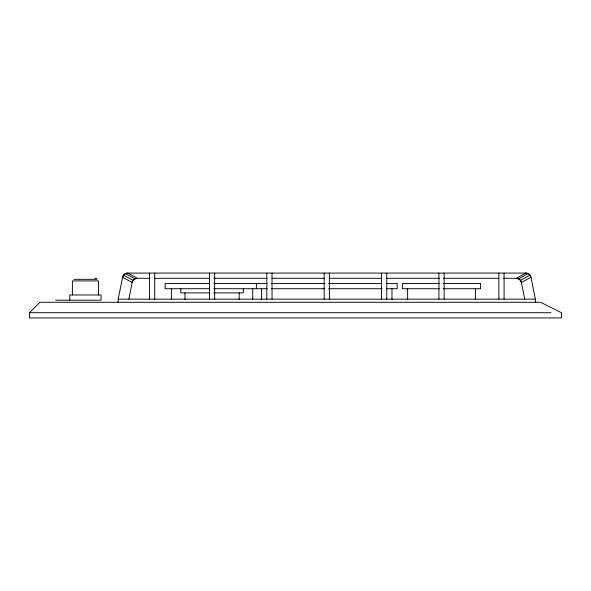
<?xml version="1.0" encoding="UTF-8"?>
<svg xmlns="http://www.w3.org/2000/svg" width="591" height="591" viewBox="0 0 591 591"><rect width="100%" height="100%" fill="white"/><g stroke="black" fill="none" stroke-linecap="round" stroke-linejoin="round"><path stroke-width="0.89" d="M118.2 302.629L118.2 299.149L122.573 277.268L123.556 275.111L125.388 273.611L127.693 273.079L525.887 273.079L528.191 273.611L530.024 275.111L530.999 277.268L535.38 299.149L535.38 302.629M128.838 299.149L132.17 282.483L133.145 280.326L134.977 278.826L137.282 278.295L150.195 278.295M29.55 312.705L39.981 302.282L540.588 302.282L561.45 312.705L561.45 317.921L29.55 317.921L29.55 312.705L551.019 312.705M503.384 278.295L516.29 278.295L518.595 278.826L528.191 273.611M518.595 278.826L520.427 280.326L530.024 275.111M94.819 278.295L96.902 278.295M154.805 278.295L209.214 278.295M213.824 278.295L267.272 278.295M271.882 278.295L324.481 278.295M329.091 278.295L381.69 278.295M386.27 278.295L439.756 278.295M443.442 278.295L498.774 278.295M73.956 279.336L96.902 279.336M209.347 283.503L165.133 283.503L165.133 288.718L209.428 288.718M213.876 283.503L267.11 283.503M271.668 283.503L325.028 283.503M328.544 283.503L381.912 283.503M386.47 283.503L397.189 283.503L397.189 288.718L386.255 288.718M439.785 283.503L402.405 283.503L402.405 288.718L439.785 288.718M443.235 283.503L480.623 283.503L480.623 288.718L443.235 288.718M213.824 288.718L267.11 288.718M271.528 288.718L324.976 288.718M328.603 288.718L382.045 288.718M209.554 292.892L180.78 292.892L180.78 288.718M213.824 292.892L243.352 292.892L243.352 288.718M118.2 299.149L535.38 299.149M55.62 300.191L101.076 300.191L101.076 294.975L69.79 294.975L69.79 300.191M125.388 273.611L134.977 278.826M123.556 275.111L133.145 280.326M520.427 280.326L521.41 282.483L524.742 299.149M504.086 273.079L504.086 299.149M498.87 273.079L498.87 299.149M475.408 288.718L475.408 299.149M444.122 273.079L444.122 299.149M438.906 273.079L438.906 299.149M407.613 288.718L407.613 299.149M391.973 288.718L391.973 299.763M386.758 273.079L386.758 299.149M381.542 273.079L381.542 299.149M329.394 273.079L329.394 299.149M324.178 273.079L324.178 299.149M272.037 273.079L272.037 299.149M266.822 273.079L266.822 299.149M261.606 288.718L261.606 299.763M256.391 283.503L256.391 288.718M252.741 288.718L252.741 299.149M239.178 292.892L239.178 299.571M214.673 273.079L214.673 299.149M209.458 273.079L209.458 299.149M184.946 292.892L184.946 299.571M171.39 288.718L171.39 299.149M154.702 273.079L154.702 299.149M149.486 273.079L149.486 299.149M98.468 294.975L98.468 280.902L72.398 280.902L72.398 294.975M525.887 273.079L516.29 278.295A5.216 5.216 0 0 1 521.41 282.483L530.999 277.268A5.216 5.216 0 0 0 525.887 273.079M137.282 278.295L127.693 273.079A5.216 5.216 0 0 0 122.573 277.268L132.17 282.483A5.216 5.216 0 0 1 137.282 278.295"/></g></svg>
